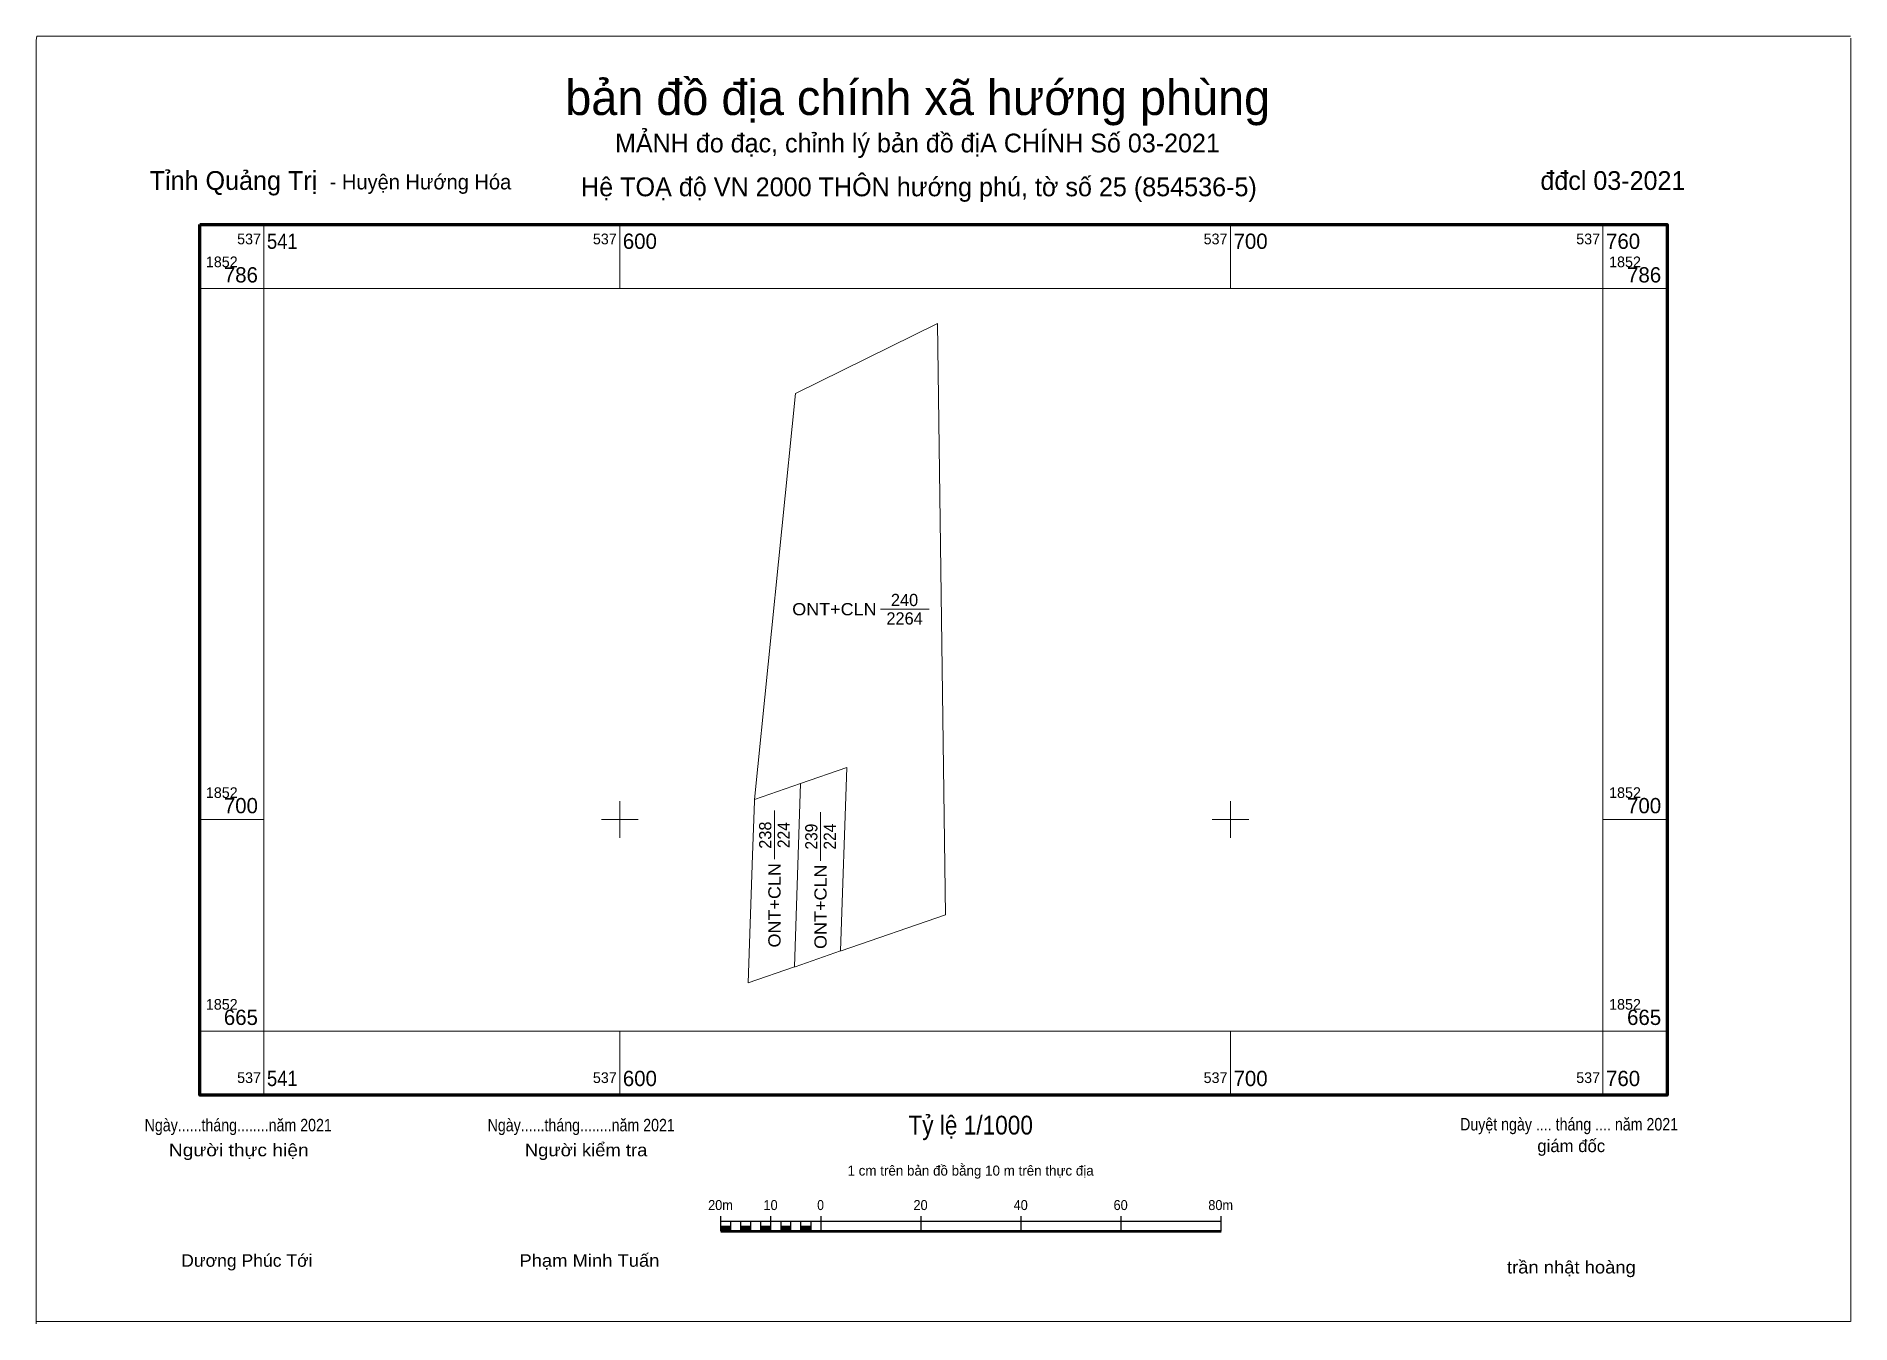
# Model space of a CAD drawing. Header units: metres. Extents: x 537504 to 537802, y 1852617 to 1852828.
import ezdxf
from ezdxf.enums import TextEntityAlignment as Align

# ---------------------------------------------------------------- set-up
doc = ezdxf.new("R2010")
doc.units = ezdxf.units.M
doc.header["$LTSCALE"] = 0.8
for name, color, linetype, lineweight in [('10', 7, 'Continuous', 13), ('11', 7, 'Continuous', 13), ('13', 7, 'Continuous', 13), ('2', 7, 'Continuous', 25), ('63', 7, 'Continuous', 13)]:
    doc.layers.add(name, color=color, linetype=linetype, lineweight=lineweight)
doc.layers.add('4', color=7, linetype='Continuous')

msp = doc.modelspace()

# ---------------------------------------------------------------- hatches: boundary and pattern name
at = {"layer": '2'}
for points in [[(537616.57, 1852632.6), (537618.21, 1852632.6), (537618.21, 1852633.42), (537616.57, 1852633.42)], [(537619.84, 1852632.6), (537621.48, 1852632.6), (537621.48, 1852633.42), (537619.84, 1852633.42)], [(537623.12, 1852632.6), (537624.76, 1852632.6), (537624.76, 1852633.42), (537623.12, 1852633.42)], [(537626.4, 1852632.6), (537628.03, 1852632.6), (537628.03, 1852633.42), (537626.4, 1852633.42)], [(537629.67, 1852632.6), (537631.31, 1852632.6), (537631.31, 1852633.42), (537629.67, 1852633.42)]]:
    msp.add_hatch(color=256, dxfattribs=at).paths.add_polyline_path(points)

# ---------------------------------------------------------------- linework, layer by layer
at = {"layer": '10'}
msp.add_line((537628.6, 1852675.86), (537629.61, 1852705.86), dxfattribs=at)
for points in [[(537622.06, 1852703.24), (537628.78, 1852769.68), (537652.02, 1852781.16), (537652.99, 1852708.56), (537653.31, 1852684.38), (537636.24, 1852678.51), (537636.16, 1852678.48)], [(537629.61, 1852705.86), (537637.17, 1852708.49), (537636.16, 1852678.48)], [(537622.06, 1852703.24), (537629.58, 1852705.85), (537629.61, 1852705.86)], [(537622.06, 1852703.24), (537622.06, 1852703.23), (537622.04, 1852703), (537621.74, 1852694.15), (537621.04, 1852673.23), (537628.6, 1852675.86)], [(537628.6, 1852675.86), (537628.69, 1852675.89), (537636.16, 1852678.48)]]:
    msp.add_lwpolyline(points, dxfattribs=at)
at = {"layer": '11'}
for p, q in [((537504.54, 1852828.16), (537801.54, 1852828.16)), ((537801.55, 1852827.84), (537801.55, 1852617.84)), ((537801.54, 1852617.84), (537504.54, 1852617.84))]:
    msp.add_line(p, q, dxfattribs=at)
msp.add_lwpolyline([(537504.46, 1852617.46), (537504.46, 1852827.46), (537504.54, 1852828.16)], dxfattribs=at)
at = {"layer": '13'}
for p, q in [((537642.68, 1852734.4), (537650.65, 1852734.4)), ((537625.32, 1852693.47), (537625.32, 1852701.44)), ((537632.87, 1852693.23), (537632.87, 1852701.2))]:
    msp.add_line(p, q, dxfattribs=at)
at = {"layer": '2'}
for p, q in [((537616.57, 1852632.6), (537616.57, 1852635.06)), ((537616.57, 1852634.24), (537698.46, 1852634.24)), ((537618.21, 1852632.6), (537618.21, 1852634.24)), ((537619.84, 1852632.6), (537619.84, 1852634.24)), ((537621.48, 1852632.6), (537621.48, 1852634.24)), ((537623.12, 1852632.6), (537623.12, 1852634.24)), ((537624.76, 1852632.6), (537624.76, 1852635.06)), ((537626.4, 1852632.6), (537626.4, 1852634.24)), ((537628.03, 1852632.6), (537628.03, 1852634.24)), ((537629.67, 1852632.6), (537629.67, 1852634.24)), ((537631.31, 1852632.6), (537631.31, 1852634.24)), ((537632.95, 1852632.6), (537632.95, 1852635.06)), ((537649.33, 1852632.6), (537649.33, 1852635.06)), ((537665.71, 1852632.6), (537665.71, 1852635.06)), ((537682.08, 1852632.6), (537682.08, 1852635.06)), ((537698.46, 1852632.6), (537698.46, 1852635.06))]:
    msp.add_line(p, q, dxfattribs=at)
at = {"layer": '2', "lineweight": 53}
msp.add_line((537616.57, 1852632.6), (537698.46, 1852632.6), dxfattribs=at)
at = {"layer": '2', "lineweight": 13}
for points in [[(537616.57, 1852632.6), (537618.21, 1852632.6), (537618.21, 1852633.42), (537616.57, 1852633.42)], [(537619.84, 1852632.6), (537621.48, 1852632.6), (537621.48, 1852633.42), (537619.84, 1852633.42)], [(537623.12, 1852632.6), (537624.76, 1852632.6), (537624.76, 1852633.42), (537623.12, 1852633.42)], [(537626.4, 1852632.6), (537628.03, 1852632.6), (537628.03, 1852633.42), (537626.4, 1852633.42)], [(537629.67, 1852632.6), (537631.31, 1852632.6), (537631.31, 1852633.42), (537629.67, 1852633.42)]]:
    msp.add_lwpolyline(points, close=True, dxfattribs=at)
at = {"layer": '63'}
for p, q in [((537541.73, 1852786.87), (537541.73, 1852797.37)), ((537600, 1852786.87), (537600, 1852797.37)), ((537700, 1852786.87), (537700, 1852797.37)), ((537760.99, 1852786.87), (537760.99, 1852797.37)), ((537541.73, 1852786.87), (537531.23, 1852786.87)), ((537760.99, 1852786.87), (537771.49, 1852786.87)), ((537600, 1852697), (537600, 1852703)), ((537700, 1852697), (537700, 1852703)), ((537541.73, 1852700), (537531.23, 1852700)), ((537597, 1852700), (537603, 1852700)), ((537697, 1852700), (537703, 1852700)), ((537760.99, 1852700), (537771.49, 1852700)), ((537541.73, 1852665.35), (537531.23, 1852665.35)), ((537541.73, 1852665.35), (537541.73, 1852654.85)), ((537600, 1852665.35), (537600, 1852654.85)), ((537700, 1852665.35), (537700, 1852654.85)), ((537760.99, 1852665.35), (537760.99, 1852654.85)), ((537760.99, 1852665.35), (537771.49, 1852665.35))]:
    msp.add_line(p, q, dxfattribs=at)
at = {"layer": '63', "lineweight": 70}
msp.add_lwpolyline([(537531.23, 1852797.37), (537771.49, 1852797.37), (537771.49, 1852654.85), (537531.23, 1852654.85)], close=True, dxfattribs=at)
at = {"layer": '63'}
msp.add_lwpolyline([(537541.73, 1852786.87), (537760.99, 1852786.87), (537760.99, 1852665.35), (537541.73, 1852665.35)], close=True, dxfattribs=at)

# ---------------------------------------------------------------- texts
at = {"layer": '13'}
msp.add_text('240', height=2, dxfattribs=at).set_placement((537646.625, 1852734.91), align=Align.CENTER)
msp.add_text('238', height=2, rotation=90, dxfattribs=at).set_placement((537624.81, 1852697.415), align=Align.CENTER)
at = {"layer": '13', "width": 0.95}
msp.add_text('239', height=2, rotation=90, dxfattribs=at).set_placement((537632.36, 1852697.175), align=Align.CENTER)
at = {"layer": '2'}
for s, height, p in [('bản đồ địa chính xã hướng phùng', 5.731, (537648.78, 1852815.28)), ('MẢNH đo đạc, chỉnh lý bản đồ địA CHÍNH Số 03-2021', 3.07, (537648.74, 1852809.16)), ('Hệ TOẠ độ VN 2000 THÔN hướng phú, tờ số 25 (854536-5)', 3.078, (537648.985, 1852801.98)), ('giám đốc', 2.047, (537755.79, 1852645.54)), ('1 cm trên bản đồ bằng 10 m trên thực địa', 1.638, (537657.445, 1852641.7))]:
    msp.add_text(s, height=height, dxfattribs=at).set_placement(p, align=Align.CENTER)
for s, height, p in [('Tỉnh Quảng Trị ', 3.078, (537523.02, 1852803.02)), ('- Huyện Hướng Hóa', 2.456, (537552.5, 1852803.1))]:
    msp.add_text(s, height=height, dxfattribs=at).set_placement(p)
msp.add_text(' đđcl 03-2021', height=3.07, dxfattribs=at).set_placement((537774.48, 1852803.02), align=Align.RIGHT)
at = {"layer": '2', "width": 1.1}
msp.add_text('ONT+CLN', height=2, dxfattribs=at).set_placement((537642.05, 1852733.4), align=Align.RIGHT)
for p in [(537626.32, 1852692.84), (537633.87, 1852692.6)]:
    msp.add_text('ONT+CLN', height=2, rotation=90, dxfattribs=at).set_placement(p, align=Align.RIGHT)
at = {"layer": '2'}
for s, height, width, p in [('Ngày......tháng........năm 2021', 2.047, 0.85, (537537.525, 1852648.94)), ('Ngày......tháng........năm 2021', 2.047, 0.85, (537593.685, 1852648.94)), ('Tỷ lệ 1/1000', 3.079, 0.9, (537657.455, 1852648.42)), ('Duyệt ngày .... tháng .... năm 2021', 2.047, 0.85, (537755.435, 1852649.08)), ('Người thực hiện', 2.047, 1.15, (537537.615, 1852644.86)), ('Người kiểm tra', 2.047, 1.1, (537594.485, 1852644.86)), ('20m', 1.638, 0.95, (537616.49, 1852636.06)), ('10', 1.638, 0.95, (537624.69, 1852636.06)), ('0', 1.638, 0.9, (537632.875, 1852636.06)), ('20', 1.638, 0.95, (537649.25, 1852636.06)), ('40', 1.638, 0.95, (537665.65, 1852636.06)), ('60', 1.638, 0.95, (537682.01, 1852636.06)), ('80m', 1.638, 0.95, (537698.39, 1852636.06)), ('Dương Phúc Tới', 2.047, 1.05, (537538.935, 1852626.78)), ('Phạm Minh Tuấn', 2.047, 1.1, (537595.03, 1852626.78)), ('trần nhật hoàng', 2.047, 1.1, (537755.815, 1852625.68))]:
    msp.add_text(s, height=height, dxfattribs=dict(at, width=width)).set_placement(p, align=Align.CENTER)
at = {"layer": '4'}
msp.add_text('2264', height=2, dxfattribs=at).set_placement((537646.635, 1852731.89), align=Align.CENTER)
at = {"layer": '4', "width": 0.95}
for p in [(537627.83, 1852697.42), (537635.38, 1852697.18)]:
    msp.add_text('224', height=2, rotation=90, dxfattribs=at).set_placement(p, align=Align.CENTER)
at = {"layer": '63'}
for s, height, p in [('537', 1.75, (537541.25, 1852794.12)), ('537', 1.75, (537599.5, 1852794.12)), ('537', 1.75, (537699.5, 1852794.12)), ('537', 1.75, (537760.51, 1852794.12)), ('786', 2.5, (537540.75, 1852787.87)), ('786', 2.5, (537770.51, 1852787.87)), ('700', 2.5, (537540.75, 1852701)), ('700', 2.5, (537770.51, 1852701)), ('665', 2.5, (537540.75, 1852666.35)), ('665', 2.5, (537770.51, 1852666.35)), ('537', 1.75, (537541.25, 1852656.85)), ('537', 1.75, (537599.5, 1852656.85)), ('537', 1.75, (537699.5, 1852656.85)), ('537', 1.75, (537760.51, 1852656.85))]:
    msp.add_text(s, height=height, dxfattribs=at).set_placement(p, align=Align.RIGHT)
at = {"layer": '63', "width": 0.9}
for p in [(537542.23, 1852793.37), (537542.23, 1852656.35)]:
    msp.add_text('541', height=2.5, dxfattribs=at).set_placement(p)
at = {"layer": '63'}
for s, height, p in [('600', 2.5, (537600.5, 1852793.37)), ('700', 2.5, (537700.5, 1852793.37)), ('760', 2.5, (537761.49, 1852793.37)), ('1852', 1.75, (537532.23, 1852790.37)), ('1852', 1.75, (537761.99, 1852790.37)), ('1852', 1.75, (537532.23, 1852703.5)), ('1852', 1.75, (537761.99, 1852703.5)), ('1852', 1.75, (537532.23, 1852668.85)), ('1852', 1.75, (537761.99, 1852668.85)), ('600', 2.5, (537600.5, 1852656.35)), ('700', 2.5, (537700.5, 1852656.35)), ('760', 2.5, (537761.49, 1852656.35))]:
    msp.add_text(s, height=height, dxfattribs=at).set_placement(p)

doc.saveas('drawing.dxf')
